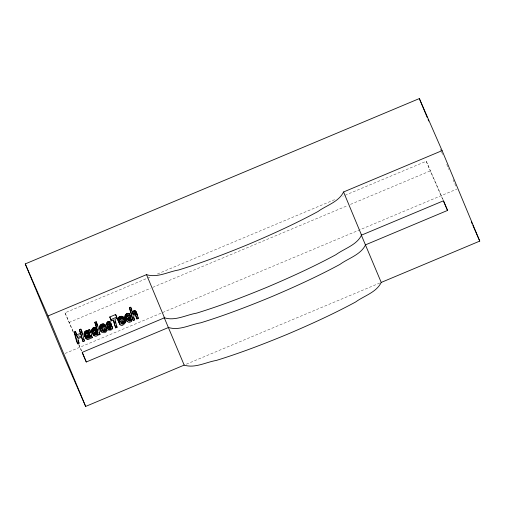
<?xml version="1.0" encoding="UTF-8"?>
<svg xmlns="http://www.w3.org/2000/svg" width="505" height="505" viewBox="0 0 505 505"><rect width="100%" height="100%" fill="white"/><g stroke="black" fill="none" stroke-linecap="round" stroke-linejoin="round"><path stroke-width="0.38" stroke-dasharray="2.52 1.89" d="M73.105 331.81L65.006 312.822L150.13 277.056M443.213 200.056L426.264 161.265L342.813 196.218M157.402 274.007L335.547 199.273M69.027 322.468L150.534 288.273M152.712 287.364L347.579 205.611M350.483 204.392L430.279 170.911L443.15 200.365M78.054 335.554L80.024 334.727M65.088 353.449L457 189.034M186.358 364.181L379.773 283.034M65.006 312.822L73.168 331.501M78.824 344.429L81.646 350.899M78.755 344.738L81.583 351.209M440.436 149.227L441.338 151.399M441.641 152.125L443.144 155.742M446.761 164.428L448.869 169.491M453.086 179.622L455.794 186.137M426.264 161.265L430.279 170.911"/><path stroke-width="0.76" d="M85.515 337.637C82.675 335.168 84.367 329.26 88.444 330.769L89.581 333.376C82.239 331.375 85.806 344.094 90.73 337.662L90.887 338.274L92.251 337.7L90.748 332.056L89.606 329.456L88.242 330.03L88.444 330.769M93.116 334.348C90.174 331.823 92.207 325.902 96.24 327.625L97.383 330.226C89.802 327.972 93.431 340.932 98.5 334.411L98.664 335.017L100.022 334.443L97.32 324.324L96.177 321.717L94.814 322.291L96.24 327.625M125.859 318.788C123.466 316.502 126.181 312.349 129.28 313.416L130.776 317.367C125.707 315.051 128.081 324.406 131.376 319.589L130.239 316.988L128.983 318.188L127.557 318.232L128.693 320.833M131.376 319.589L131.748 320.984C126.648 326.173 123.308 314.47 130.423 316.016M106.239 328.332L107.092 330.283C105.299 335.352 98.854 331.798 99.586 327.202C99.428 323.667 105.198 322.55 105.867 326.299M100.994 331.078C99.087 327.158 106.126 324.399 107.003 328.9L102.509 330.788L102.843 331.28L103.986 331.64L105.438 330.952L105.861 330.194L105.293 328.894M118.795 321.824C115.014 315.436 125.227 313.965 125.284 321.237L120.783 323.118L121.118 323.61L122.267 323.976L123.719 323.282L124.135 322.525L123.567 321.224M124.52 320.662L125.373 322.613C117.981 332.58 116.996 312.462 125.114 320.782M97.888 333.578C96.543 324.879 90.957 339.025 97.888 333.578L96.752 330.977L95.679 332.107L94.302 332.183L95.439 334.79M90.142 336.854C88.874 328.206 83.376 342.055 90.142 336.854L89.006 334.253L87.939 335.358L86.639 335.377L87.775 337.984M112.558 328.225L111.005 324.425L112.413 327.48L112.35 328.938L111.012 330.036L109.093 330.137L108.449 329.86L107.312 327.259L107.969 326.312M106.7 324.052L109.105 328.913L110.532 329.026L111.106 328.357C109.32 327.208 106.17 327.025 106.568 323.326L108.057 321.508L110.204 321.508L111.34 324.109L110.86 325.144L109.667 325.119L109.175 325.984L111.775 326.741L112.413 327.48M108.089 327.07L107.71 325.927L108.43 324.57L109.705 323.958L111.34 324.109M442.096 150.635L343.57 191.969C338.748 201.962 326.438 205.32 317.973 211.526C295.791 223.519 272.839 233.966 249.653 243.846C226.335 253.478 202.757 262.543 178.637 269.979C168.197 271.722 157.143 278.116 146.519 274.632L48 315.966L25.25 263.907L419.346 98.57L442.096 150.635L479.75 241.093L381.224 282.428C376.402 292.427 364.092 295.785 355.627 301.99C333.452 313.977 310.493 324.431 287.307 334.304C263.989 343.937 240.412 353.001 216.291 360.444C205.851 362.186 194.797 368.574 184.18 365.096L85.654 406.43L62.904 354.365L25.25 263.907M361.536 235.122C356.707 245.121 344.404 248.479 335.932 254.684C313.757 266.672 290.804 277.125 267.618 286.998C244.3 296.637 220.723 305.702 196.603 313.138C186.162 314.88 175.102 321.268 164.485 317.79L82.277 352.332L86.292 361.984L168.518 327.486C179.142 330.964 190.196 324.576 200.636 322.834C224.757 315.391 248.334 306.327 271.652 296.694C294.838 286.821 317.796 276.368 339.972 264.38C348.437 258.175 360.747 254.817 365.57 244.818L447.544 210.427L443.529 200.775L361.536 235.122L343.57 191.969M108.449 329.86L109.105 328.913M135.239 314.306L136.931 318.958L138.294 318.39L137.259 314.558L135.611 311.042L134.298 310.676L132.708 311.389L132.064 312.178L132.916 314.129M137.259 314.558L136.748 313.649L135.435 313.277L133.2 314.779L130.738 307.223L129.375 307.791L132.076 317.916L133.213 320.517L134.582 319.943C134.077 318.466 132.556 314.666 135.403 314.615L136.931 318.958M83.022 341.576L81.816 337.056L77.877 338.71L79.089 343.23L77.669 343.823L76.533 341.216L74.065 331.968L75.472 331.375L77.581 337.599L81.52 335.945L79.411 329.721L80.825 329.127L81.968 331.728L84.436 340.982L83.022 341.576L81.28 336.715M115.658 327.884L113.53 319.905L111.252 320.864L109.768 316.982L115.645 314.52L117.128 318.396L114.944 319.311L117.078 327.291L115.658 327.884L113.164 320.202M97.383 330.226L95.95 324.898L97.32 324.324M133.213 320.517L130.511 310.398L131.874 309.824M77.669 343.823L75.201 334.569L76.608 333.975M80.547 332.322L81.968 331.728M111.252 320.864L110.911 319.589L116.781 317.121M79.411 329.721L80.383 333.344L76.444 334.998L77.581 337.599M89.581 333.376L89.379 332.631L90.748 332.056M124.135 322.525L125.373 322.613M105.861 330.194L107.092 330.283M107.312 327.259L107.95 327.537M99.857 328.477L100.956 329.847M84.991 335.995L84.373 335.036M91.979 331.747L93.753 335.339M471.335 221.84L472.27 223.974M472.895 225.4L479.75 241.093M443.466 201.085L447.544 210.427M361.176 234.756L381.224 282.428M164.125 317.424L184.18 365.096M135.611 311.042L137.398 315.038M135.018 310.739L136.154 313.34M137.726 317.083L138.294 318.39M134.298 310.676L135.435 313.277M135.441 314.236L136.009 315.537M133.484 310.891L134.627 313.498M132.708 311.389L133.844 313.996M129.375 307.791L130.511 310.398M133.44 317.342L134.582 319.943M130.776 317.367L129.28 313.416M130.612 318.384L131.748 320.984M128.087 313.308L129.223 315.909M129.659 317.733L130.795 320.34M126.989 313.567L128.125 316.168M128.983 318.188L130.12 320.789M126.395 313.876L127.531 316.483M128.251 318.358L129.387 320.959M125.896 314.274L127.033 316.875M127.544 319.141L128.119 320.441M125.493 314.754L126.629 317.355M125.189 315.316L126.326 317.916M125 315.915L126.136 318.522M124.937 316.528L126.073 319.128M126.143 319.444L126.995 321.395M125.006 317.146L126.629 320.934M123.674 317.582L125.284 321.237M123.302 317.089L124.438 319.69M122.86 316.698L123.996 319.305M122.349 316.42L123.491 319.021M121.806 316.25L122.942 318.857M121.225 316.212L122.361 318.813M123.403 321.635L123.971 322.935M123.151 321.982L123.719 323.282M120.619 316.294L121.755 318.895M122.519 321.622L123.371 323.572M119.988 316.502L121.124 319.109M122.084 321.849L122.942 323.8M119.369 316.824L120.506 319.431M121.692 322.676L122.267 323.976M118.852 317.235L119.988 319.835M121.061 322.6L121.629 323.907M118.435 317.721L119.571 320.322M118.126 318.289L119.262 320.896M117.93 318.914L119.066 321.515M117.867 319.539L119.003 322.139M119.079 322.474L119.931 324.425M117.128 318.396L115.645 314.52M117.93 320.17L119.565 323.97M116.504 325.99L117.078 327.291M109.768 316.982L110.911 319.589M110.923 324.791L111.775 326.741M109.093 321.3L110.229 323.901M110.664 325.252L111.233 326.558M108.562 321.35L109.705 323.958M109.85 325.144L110.418 326.445M108.057 321.508L109.2 324.109M110.456 327.316L111.031 328.622M110.267 327.549L110.835 328.85M108.941 325.005L109.509 326.306M109.964 327.726L110.532 329.026M107.294 321.969L108.43 324.57M109.011 327.177L109.863 329.127M106.782 322.6L107.918 325.207M106.568 323.326L107.71 325.927M105.394 325.252L107.003 328.9M105.021 324.753L106.157 327.36M104.585 324.368L105.722 326.969M104.074 324.084L105.21 326.691M103.525 323.92L104.661 326.52M102.951 323.875L104.087 326.483M105.128 329.298L105.697 330.605M102.345 323.964L103.481 326.565M104.87 329.651L105.438 330.952M104.245 329.285L105.097 331.242M101.707 324.172L102.843 326.773M104.093 330.169L104.661 331.469M101.088 324.494L102.225 327.095M103.418 330.339L103.986 331.64M100.571 324.898L101.707 327.505M102.786 330.27L103.355 331.57M100.16 325.39L101.297 327.991M99.845 325.959L100.981 328.559M99.649 326.577L100.785 329.184M99.586 327.202L100.722 329.809M100.514 329.494L101.65 332.094M99.655 327.833L101.284 331.64M94.814 322.291L95.95 324.898M99.169 332.492L100.022 334.443M97.181 330.819L98.033 332.77M95.559 327.392L96.695 329.999M94.953 327.303L96.095 329.91M94.385 327.36L95.527 329.961M96.335 331.659L97.471 334.266M93.753 327.562L94.896 330.163M95.679 332.107L96.815 334.708M93.16 327.871L94.296 330.478M94.959 332.284L96.095 334.884M92.661 328.263L93.797 330.87M94.321 333.13L94.889 334.43M92.263 328.742L93.4 331.343M91.96 329.292L93.097 331.899M91.771 329.898L92.907 332.498M93.337 333.742L94.189 335.692M91.708 330.504L92.851 333.104M91.777 331.122L93.4 334.891M91.115 335.099L92.251 337.7M88.242 330.03L89.379 332.631M89.442 334.108L90.3 336.059M87.82 330.573L88.956 333.174M89.593 335.061L90.161 336.362M87.264 330.504L88.4 333.104M86.721 330.567L87.857 333.167M88.583 334.922L89.72 337.529M86.128 330.762L87.264 333.363M87.939 335.358L89.076 337.965M85.515 331.078L86.652 333.685M87.27 335.509L88.413 338.11M85.01 331.476L86.147 334.083M86.671 336.305L87.239 337.605M84.606 331.955L85.743 334.562M84.31 332.517L85.446 335.118M86.45 337.895L87.018 339.196M84.133 333.123L85.269 335.724M84.082 333.742L85.219 336.349M85.276 336.652L86.128 338.602M84.165 334.379L85.787 338.167M83.584 339.032L84.436 340.982M80.383 333.344L81.52 335.945M77.947 340.623L79.089 343.23M74.065 331.968L75.201 334.569M82.208 352.641L86.292 361.984M419.346 98.57L427.18 117.387M428.082 119.559L428.688 121.004M146.519 274.632L164.485 317.79M48 315.966L85.654 406.43M123.978 318.182L124.142 318.63M135.99 311.591L136.798 314.445M75.472 331.375L76.249 334.272M130.738 307.223L131.685 310.758M114.97 321.06L115.55 323.238M96.177 321.717L97.339 326.06M89.606 329.456L90.363 332.277M80.825 329.127L82.157 334.108M102.168 329.108L102.162 329.746L105.217 328.465C104.522 327.126 102.37 327.72 102.168 329.108M120.449 321.439L120.436 322.083L123.498 320.795C122.797 319.457 120.644 320.056 120.449 321.439"/></g></svg>
